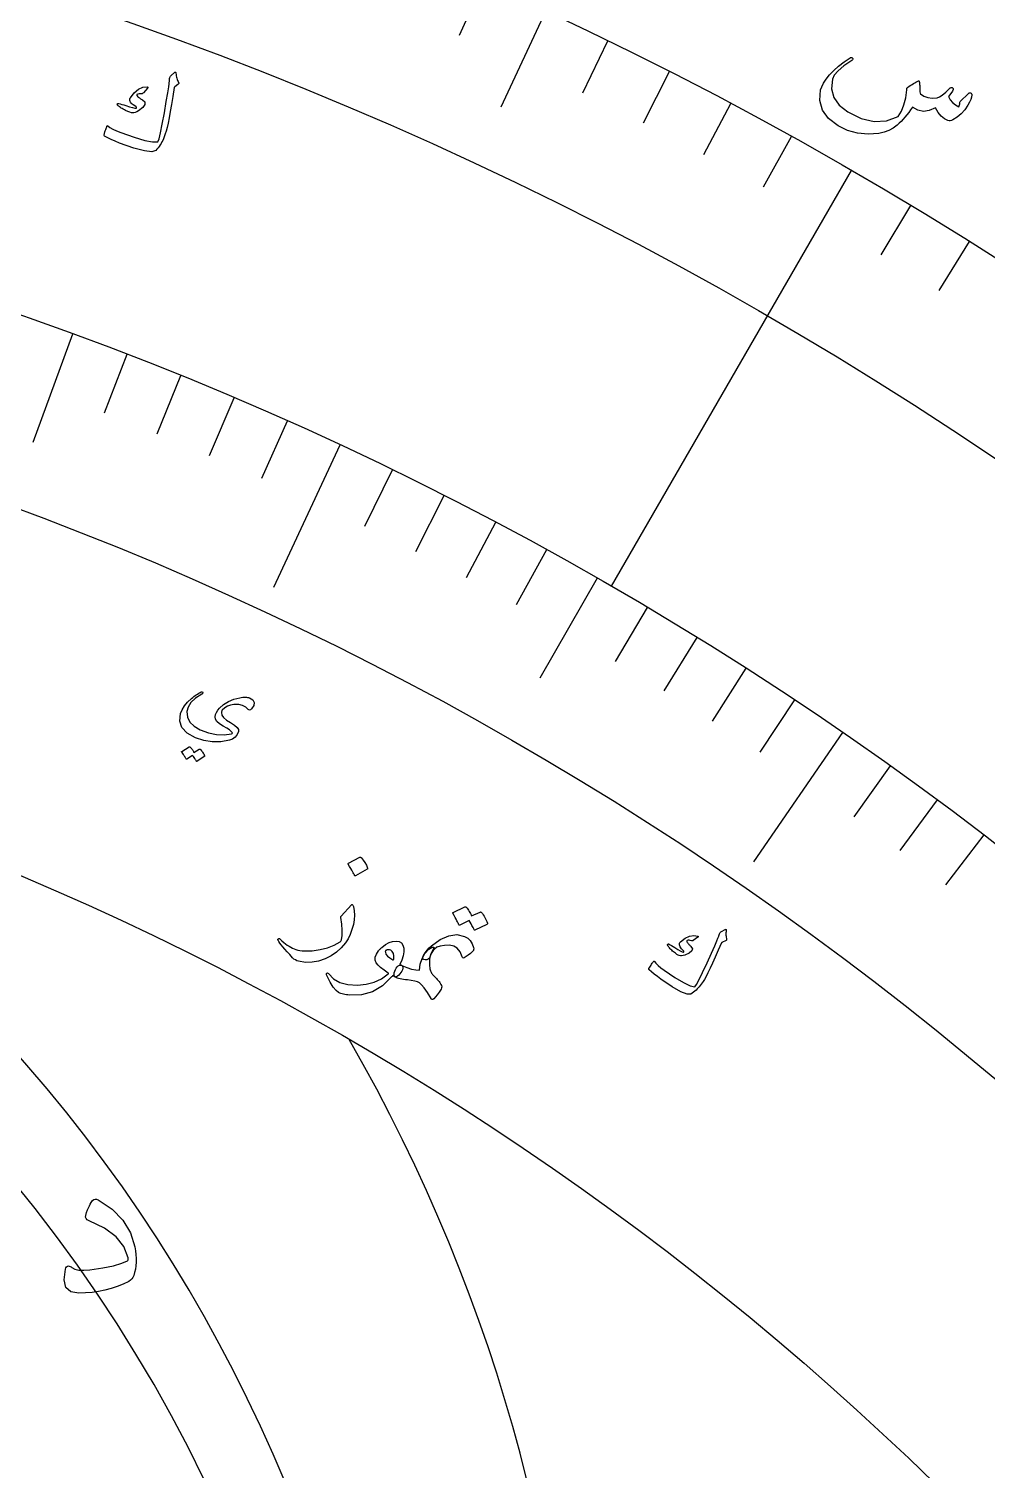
# Model space of a CAD drawing. Header units: millimetres. Extents: x -140 to 140, y -140 to 184.
# Drawn here: x 36.97 to 67.72, y 68.02 to 114.28 of the extents above; entities that cross this region are included whole.
import ezdxf

# ---------------------------------------------------------------- set-up
doc = ezdxf.new("R2010")
doc.units = ezdxf.units.MM
for name, color, linetype in [('ENGRAVE', 7, 'Continuous'), ('ENGRAVE_FINE', 8, 'Continuous'), ('TEXT', 5, 'Continuous')]:
    doc.layers.add(name, color=color, linetype=linetype)

msp = doc.modelspace()

# ---------------------------------------------------------------- linework, layer by layer
at = {"layer": 'ENGRAVE'}
for points in [[(53.5457, 114.8292), (52.1139, 111.7586)], [(63.35, 109.7254), (55.65, 96.3886)], [(38.3753, 104.475), (37.1009, 101.0057)], [(46.9465, 100.9144), (44.8206, 96.3447)], [(55.2008, 96.6466), (53.3677, 93.4372)], [(63.081, 91.6978), (60.2245, 87.5454)]]:
    msp.add_lwpolyline(points, dxfattribs=at)
for radius in [137.2, 137.2, 133.525, 126.7, 126.7, 121.31, 111.3, 111.3, 105.42, 94.5, 94.5]:
    msp.add_circle((0, 0), radius, dxfattribs=at)
for centre, radius, end in [((0, 47.25), 47.25, 90), ((0, 48.9168), 48.9168, 60), ((0, 54.5596), 54.5596, 30)]:
    msp.add_arc(centre, radius, 270, end, dxfattribs=at)
at = {"layer": 'ENGRAVE_FINE'}
for points in [[(51.5335, 115.7462), (50.7819, 114.058)], [(55.5416, 113.8772), (54.7315, 112.2162)], [(57.5206, 112.8905), (56.6816, 111.2439)], [(59.482, 111.8695), (58.6145, 110.2378)], [(61.4254, 110.8143), (60.5295, 109.198)], [(65.2553, 108.6031), (64.3035, 107.0191)], [(67.1408, 107.4477), (66.1615, 105.8805)], [(40.1121, 103.8206), (39.3855, 101.9401)], [(41.838, 103.1371), (41.0802, 101.269)], [(43.5528, 102.4248), (42.7639, 100.5696)], [(45.2557, 101.6839), (44.436, 99.8421)], [(48.6245, 100.1167), (47.7438, 98.3032)], [(50.2894, 99.2908), (49.3785, 97.4923)], [(51.9408, 98.437), (50.9999, 96.654)], [(53.578, 97.5556), (52.6075, 95.7885)], [(56.8085, 95.7104), (55.7795, 93.9768)], [(58.4009, 94.7472), (57.3431, 93.031)], [(59.9774, 93.7572), (58.891, 92.0589)], [(61.5376, 92.7406), (60.4229, 91.0608)], [(64.6072, 90.6289), (63.437, 88.9873)], [(66.1159, 89.5342), (64.9183, 87.9125)], [(67.6065, 88.4141), (66.3819, 86.8126)]]:
    msp.add_lwpolyline(points, dxfattribs=at)
at = {"layer": 'TEXT'}
for points in [[(67.1158, 112.2043), (67.1348, 112.2187), (67.1527, 112.2264), (67.1696, 112.2273), (67.1854, 112.2215), (67.2025, 112.2084), (67.2141, 112.1926), (67.2205, 112.174), (67.2215, 112.1528), (67.2138, 112.0837), (67.1912, 112.0058), (67.1537, 111.9192), (67.1013, 111.8238), (67.0003, 111.6772), (66.885, 111.5495), (66.7553, 111.4408), (66.6112, 111.3509), (66.5698, 111.3333), (66.5304, 111.3241), (66.4931, 111.3232), (66.4578, 111.3306), (66.3478, 111.387), (66.2447, 111.4737), (66.1485, 111.5907), (66.0592, 111.738), (65.8598, 111.652), (65.6704, 111.6282), (65.4908, 111.6666), (65.3208, 111.7673), (65.2613, 111.6784), (65.2016, 111.5945), (65.1414, 111.5156), (65.081, 111.4416), (65.0198, 111.3721), (64.9577, 111.3064), (64.8945, 111.2446), (64.8304, 111.1867), (64.7031, 111.0889), (64.5633, 111.0115), (64.4109, 110.9545), (64.246, 110.9179), (63.8966, 110.8934), (63.562, 110.9267), (63.2417, 111.0179), (62.9355, 111.1671), (62.6279, 111.4012), (62.4313, 111.6699), (62.3455, 111.9736), (62.3709, 112.3129), (62.4079, 112.4197), (62.469, 112.5362), (62.5542, 112.6624), (62.6635, 112.7984), (62.7965, 112.9401), (62.9504, 113.0787), (63.1252, 113.2144), (63.3211, 113.3469), (63.335, 113.3543), (63.3487, 113.3575), (63.3623, 113.3565), (63.3756, 113.3512), (63.3874, 113.3432), (63.3963, 113.3338), (63.4023, 113.3232), (63.4055, 113.3113), (63.4041, 113.2972), (63.3991, 113.2844), (63.3905, 113.273), (63.3783, 113.2628), (63.1233, 113.0833), (62.9348, 112.9239), (62.8125, 112.7846), (62.7564, 112.6657), (62.7262, 112.3514), (62.7973, 112.0707), (62.9696, 111.8235), (63.2431, 111.609), (63.676, 111.3984), (64.0903, 111.3028), (64.487, 111.3226), (64.8667, 111.4582), (64.968, 111.6341), (65.0472, 111.836), (65.1042, 112.0639), (65.1388, 112.318), (65.1402, 112.345), (65.1452, 112.3669), (65.1539, 112.3838), (65.1663, 112.3956), (65.2181, 112.4308), (65.2672, 112.4635), (65.3134, 112.4939), (65.3567, 112.5219), (65.3969, 112.547), (65.4337, 112.5686), (65.467, 112.5868), (65.4968, 112.6014), (65.5117, 112.6063), (65.5237, 112.6048), (65.5327, 112.597), (65.5388, 112.5828), (65.5408, 112.5736), (65.543, 112.5599), (65.5456, 112.5416), (65.5484, 112.5187), (65.551, 112.4916), (65.5527, 112.4606), (65.5536, 112.4256), (65.5537, 112.3868), (65.5557, 112.311), (65.561, 112.2537), (65.5699, 112.2148), (65.5822, 112.1945), (65.6902, 112.1184), (65.815, 112.0712), (65.9569, 112.0527), (66.1158, 112.0629), (66.1872, 112.0898), (66.2774, 112.1496), (66.3864, 112.2423), (66.5143, 112.368), (66.5265, 112.3798), (66.5407, 112.3876), (66.5569, 112.3912), (66.5751, 112.3907), (66.5908, 112.388), (66.6041, 112.3824), (66.6149, 112.3737), (66.6232, 112.3622), (66.6238, 112.3251), (66.5998, 112.2703), (66.5511, 112.1977), (66.478, 112.1073), (66.5341, 112.0011), (66.6072, 111.9099), (66.6971, 111.8335), (66.804, 111.7719), (66.8216, 111.8045), (66.8329, 111.8327), (66.8379, 111.8566), (66.8367, 111.8761), (66.8335, 111.8957), (66.8348, 111.9126), (66.8404, 111.9269), (66.8504, 111.9386)], [(41.6891, 112.8482), (41.6948, 112.8064), (41.702, 112.766), (41.7108, 112.7272), (41.721, 112.69), (41.7329, 112.6541), (41.7468, 112.6197), (41.7625, 112.5866), (41.7802, 112.5549), (41.7855, 112.5388), (41.7835, 112.5231), (41.774, 112.5078), (41.7572, 112.493), (41.6614, 112.4172), (41.6517, 112.4088), (41.6442, 112.4013), (41.639, 112.3949), (41.6361, 112.3895), (41.5923, 112.105), (41.5508, 111.8486), (41.5115, 111.6203), (41.4746, 111.4201), (41.44, 111.2483), (41.4076, 111.1051), (41.3774, 110.9905), (41.3495, 110.9045), (41.29, 110.7449), (41.2683, 110.6953), (41.2441, 110.6465), (41.2173, 110.5983), (41.1881, 110.5509), (41.1561, 110.5043), (41.1213, 110.4584), (41.0835, 110.4135), (41.0428, 110.3694), (40.9164, 110.3285), (40.6816, 110.3557), (40.3382, 110.4504), (39.8858, 110.6116), (39.7464, 110.6673), (39.6187, 110.7224), (39.5027, 110.7767), (39.3983, 110.8305), (39.3899, 110.8383), (39.385, 110.8472), (39.3837, 110.8571), (39.386, 110.8681), (39.4009, 110.9193), (39.4147, 110.9658), (39.4276, 111.0076), (39.4395, 111.0446), (39.4506, 111.0774), (39.4609, 111.1062), (39.4706, 111.1312), (39.4796, 111.1522), (39.4853, 111.1638), (39.492, 111.169), (39.4996, 111.1679), (39.5083, 111.1605), (39.5765, 111.1101), (39.6688, 111.058), (39.7854, 111.0041), (39.9261, 110.9483), (40.3511, 110.7946), (40.6905, 110.6933), (40.9448, 110.6452), (41.1141, 110.6508), (41.1508, 110.7501), (41.1976, 110.9379), (41.2544, 111.2142), (41.321, 111.5792), (41.3844, 111.9457), (41.431, 112.2234), (41.4611, 112.4123), (41.4747, 112.5122), (41.4776, 112.5399), (41.4803, 112.5657), (41.4828, 112.5898), (41.4852, 112.6121), (41.4872, 112.6324), (41.489, 112.6505), (41.4904, 112.6665), (41.4914, 112.6802), (41.4956, 112.7095), (41.5043, 112.7357), (41.5176, 112.7588), (41.5353, 112.7789), (41.6441, 112.8797), (41.6523, 112.8861), (41.66, 112.8896), (41.667, 112.89), (41.6733, 112.8874), (41.6796, 112.8802), (41.6844, 112.8713), (41.6875, 112.8606), (41.6891, 112.8482)], [(40.7745, 112.4128), (40.7804, 112.4097), (40.7849, 112.4053), (40.788, 112.3996), (40.7896, 112.3925), (40.789, 112.3869), (40.7874, 112.3813), (40.7849, 112.3755), (40.7813, 112.3696), (40.6492, 112.2215), (40.6343, 112.207), (40.6206, 112.1967), (40.6079, 112.1907), (40.5963, 112.1889), (40.5506, 112.1922), (40.5098, 112.1896), (40.4739, 112.1811), (40.4428, 112.1667), (40.434, 112.1564), (40.4356, 112.1415), (40.4476, 112.1219), (40.4701, 112.0977), (40.4862, 112.0847), (40.5032, 112.0719), (40.5208, 112.0592), (40.5393, 112.0468), (40.5587, 112.0344), (40.5793, 112.0221), (40.601, 112.0099), (40.624, 111.9976), (40.695, 111.9327), (40.6959, 111.8521), (40.6269, 111.7558), (40.4881, 111.6437), (40.437, 111.6139), (40.39, 111.5932), (40.3473, 111.5816), (40.3088, 111.5791), (40.2696, 111.5847), (40.218, 111.5999), (40.1541, 111.6245), (40.0779, 111.6586), (40.0392, 111.6769), (40.0031, 111.6956), (39.9694, 111.7148), (39.9382, 111.7345), (39.9093, 111.754), (39.8824, 111.7729), (39.8576, 111.7909), (39.8349, 111.8083), (39.8222, 111.8227), (39.8144, 111.8368), (39.8117, 111.8505), (39.8138, 111.8638), (39.8205, 111.8759), (39.8299, 111.8829), (39.8422, 111.8848), (39.8572, 111.8815), (39.9042, 111.8682), (39.9572, 111.8523), (40.0162, 111.8338), (40.0812, 111.8126), (40.2024, 111.773), (40.2987, 111.7464), (40.37, 111.7329), (40.4163, 111.7326), (40.423, 111.7345), (40.4278, 111.7386), (40.4305, 111.7448), (40.4311, 111.7531), (40.43, 111.7588), (40.4262, 111.765), (40.4198, 111.7717), (40.4108, 111.7789), (40.3237, 111.8363), (40.2879, 111.8621), (40.2591, 111.8891), (40.2371, 111.9173), (40.2222, 111.9467), (40.212, 111.9785), (40.2099, 112.0084), (40.216, 112.0362), (40.2301, 112.0621), (40.3568, 112.2254), (40.4897, 112.3383), (40.629, 112.4007), (40.7745, 112.4128)], [(44.0143, 92.4387), (43.9362, 92.5137), (43.8333, 92.564), (43.7055, 92.5897), (43.553, 92.5905), (43.4475, 92.5724), (43.3504, 92.5372), (43.2615, 92.485), (43.181, 92.4158), (43.1689, 92.4001), (43.16, 92.382), (43.1543, 92.3615), (43.1519, 92.3387), (43.1687, 92.2562), (43.2231, 92.1744), (43.3151, 92.0932), (43.4448, 92.0125), (43.5733, 91.934), (43.659, 91.8611), (43.7021, 91.7941), (43.7026, 91.7328), (43.6556, 91.6273), (43.591, 91.5443), (43.5089, 91.4836), (43.4093, 91.4452), (43.1297, 91.3998), (42.8548, 91.3983), (42.5842, 91.4408), (42.3176, 91.5272), (42.0506, 91.6737), (41.8823, 91.8523), (41.8126, 92.0638), (41.8418, 92.3083), (41.891, 92.4274), (41.9656, 92.5472), (42.0657, 92.6676), (42.1912, 92.7885), (42.2302, 92.8202), (42.2692, 92.8503), (42.308, 92.8786), (42.3468, 92.9053), (42.3857, 92.9303), (42.425, 92.9538), (42.4647, 92.9759), (42.5049, 92.9964), (42.5247, 93.0034), (42.5394, 93.0032), (42.549, 92.9958), (42.5536, 92.9811), (42.5529, 92.9657), (42.5483, 92.9522), (42.5396, 92.9405), (42.5271, 92.9306), (42.3217, 92.7942), (42.1734, 92.6542), (42.0818, 92.5109), (42.0467, 92.3645), (42.0661, 92.1846), (42.1435, 92.0284), (42.2788, 91.8959), (42.4721, 91.7867), (42.7388, 91.6879), (42.9951, 91.6328), (43.2411, 91.6216), (43.4772, 91.6544), (43.4928, 91.6592), (43.5016, 91.6673), (43.5037, 91.6785), (43.4991, 91.693), (43.4697, 91.7297), (43.4109, 91.7768), (43.3226, 91.8342), (43.2047, 91.9019), (43.0872, 91.9759), (43.0055, 92.0494), (42.9596, 92.1227), (42.9496, 92.1959), (42.9636, 92.2698), (42.9912, 92.3412), (43.0325, 92.4103), (43.0874, 92.4769), (43.2208, 92.5959), (43.3736, 92.6913), (43.5458, 92.7631), (43.7375, 92.8111), (43.787, 92.8206), (43.8337, 92.8269), (43.8777, 92.8302), (43.9189, 92.8304), (43.9573, 92.8277), (43.9927, 92.8226), (44.0251, 92.8148), (44.0546, 92.8046), (44.1593, 92.7423), (44.2037, 92.6627), (44.1879, 92.5658), (44.1118, 92.4517), (44.0829, 92.425), (44.0569, 92.414), (44.0341, 92.4185), (44.0143, 92.4387)], [(42.4411, 91.1633), (42.4462, 91.1652), (42.4522, 91.1651), (42.4589, 91.1628), (42.4663, 91.1585), (42.4892, 91.135), (42.5107, 91.1108), (42.5307, 91.0859), (42.5494, 91.0604), (42.5668, 91.034), (42.583, 91.0064), (42.5979, 90.9775), (42.6117, 90.9475), (42.6133, 90.9396), (42.6123, 90.9324), (42.6087, 90.926), (42.6024, 90.9204), (42.3656, 90.766), (42.3606, 90.7648), (42.3551, 90.7674), (42.3493, 90.7736), (42.343, 90.7835), (42.3393, 90.7917), (42.3326, 90.8036), (42.323, 90.8193), (42.3105, 90.8387), (42.2949, 90.8622), (42.2762, 90.89), (42.2543, 90.9221), (42.2292, 90.9585), (42.0438, 90.8389), (42.0364, 90.8359), (42.0295, 90.8376), (42.023, 90.8439), (42.017, 90.8547), (42.0117, 90.8641), (42.0032, 90.8785), (41.9914, 90.8979), (41.9764, 90.9222), (41.9578, 90.9517), (41.9352, 90.9865), (41.9086, 91.0266), (41.878, 91.072), (41.8755, 91.0783), (41.8756, 91.0835), (41.8781, 91.0876), (41.8831, 91.0905), (42.118, 91.2364), (42.1232, 91.2384), (42.1291, 91.2382), (42.1358, 91.236), (42.1433, 91.2317), (42.1633, 91.213), (42.1821, 91.1933), (42.1996, 91.1727), (42.2157, 91.1512), (42.2307, 91.1289), (42.2445, 91.106), (42.2572, 91.0826), (42.2688, 91.0586)], [(47.5971, 87.691), (47.6052, 87.6934), (47.6143, 87.6924), (47.6245, 87.6883), (47.6356, 87.6809), (47.7003, 87.6032), (47.7561, 87.5208), (47.8031, 87.4337), (47.8413, 87.3418), (47.8433, 87.3299), (47.8417, 87.32), (47.8363, 87.3121), (47.8273, 87.3062), (47.4559, 87.0985), (47.4444, 87.095), (47.4339, 87.0983), (47.4244, 87.1085), (47.416, 87.1256), (47.4086, 87.1404), (47.3967, 87.1631), (47.3801, 87.1937), (47.359, 87.2322), (47.3326, 87.2788), (47.3006, 87.334), (47.2628, 87.3975), (47.2193, 87.4696), (47.2142, 87.4804), (47.2133, 87.4889), (47.2167, 87.4952), (47.2243, 87.4992)], [(47.32, 86.1621), (47.3265, 86.1683), (47.3326, 86.1727), (47.3385, 86.1753), (47.3439, 86.176), (47.3562, 86.1706), (47.3677, 86.1575), (47.3784, 86.1367), (47.3883, 86.1083), (47.4147, 85.9763), (47.4229, 85.8361), (47.4127, 85.6876), (47.3842, 85.531), (47.3401, 85.3697), (47.2837, 85.218), (47.2149, 85.0758), (47.1339, 84.9432), (46.9982, 84.7846), (46.8431, 84.6462), (46.6687, 84.5279), (46.4751, 84.4296), (46.2689, 84.3572), (46.0592, 84.321), (45.8458, 84.3208), (45.6286, 84.3567), (45.5738, 84.3725), (45.5232, 84.3961), (45.4768, 84.4276), (45.4345, 84.4668), (45.3429, 84.5679), (45.2606, 84.6602), (45.1877, 84.7437), (45.1241, 84.8184), (45.0702, 84.8841), (45.0263, 84.9408), (44.9924, 84.9884), (44.9685, 85.027), (44.9646, 85.0371), (44.9628, 85.0461), (44.963, 85.0541), (44.9653, 85.0609), (44.9704, 85.0686), (44.9767, 85.075), (44.9843, 85.08), (44.9932, 85.0837), (45.0028, 85.085), (45.0126, 85.0829), (45.0225, 85.0773), (45.0325, 85.0683), (45.0929, 85.0116), (45.1519, 84.96), (45.2096, 84.9134), (45.266, 84.8717), (45.3216, 84.8348), (45.3769, 84.8024), (45.432, 84.7744), (45.4868, 84.7509), (45.5436, 84.7313), (45.6046, 84.7152), (45.6697, 84.7025), (45.739, 84.6932), (45.8127, 84.6876), (45.8909, 84.6858), (45.9736, 84.688), (46.0608, 84.6941), (46.315, 84.7277), (46.5497, 84.7863), (46.7649, 84.8702), (46.9604, 84.9796), (46.9746, 84.9894), (46.9868, 85.003), (46.9971, 85.0203), (47.0054, 85.0415), (47.0264, 85.1819), (47.0297, 85.349), (47.015, 85.5428), (46.9821, 85.7633), (46.9823, 85.7761), (46.984, 85.7866), (46.9872, 85.795), (46.992, 85.8012)], [(51.4519, 85.9342), (51.4602, 85.9362), (51.4693, 85.9349), (51.4793, 85.9303), (51.4901, 85.9224), (51.5221, 85.8828), (51.5518, 85.8425), (51.5793, 85.8015), (51.6046, 85.7596), (51.6277, 85.7167), (51.6488, 85.6721), (51.6679, 85.626), (51.6849, 85.5783), (51.6863, 85.5661), (51.6838, 85.5554), (51.6774, 85.5465), (51.667, 85.5393), (51.2823, 85.3503), (51.2744, 85.3495), (51.2664, 85.3543), (51.2582, 85.3648), (51.2499, 85.3808), (51.2454, 85.3937), (51.2368, 85.4129), (51.2242, 85.4382), (51.2076, 85.4698), (51.1869, 85.508), (51.1618, 85.5531), (51.1325, 85.6054), (51.0989, 85.6646), (50.7982, 85.518), (50.7866, 85.5149), (50.7762, 85.5187), (50.7671, 85.5292), (50.7592, 85.5467), (50.7524, 85.5617), (50.7412, 85.5849), (50.7258, 85.6161), (50.706, 85.6554), (50.6813, 85.7031), (50.6512, 85.7594), (50.6156, 85.8244), (50.5746, 85.8981), (50.5717, 85.9081), (50.5725, 85.9159), (50.5769, 85.9216), (50.5849, 85.9251), (50.9651, 86.1027), (50.9733, 86.1047), (50.9824, 86.1034), (50.9924, 86.0989), (51.0033, 86.091), (51.0316, 86.0593), (51.0579, 86.0263), (51.082, 85.9921), (51.104, 85.9568), (51.124, 85.9206), (51.1423, 85.8837), (51.1586, 85.8462), (51.1732, 85.808)], [(49.8486, 84.5151), (49.8238, 84.4585), (49.7883, 84.4199), (49.7421, 84.3994), (49.6852, 84.3968), (49.6394, 84.4103), (49.6162, 84.4387), (49.6155, 84.4821), (49.6374, 84.5404), (49.691, 84.6282), (49.7503, 84.7092), (49.8153, 84.7834), (49.886, 84.8508), (50.1744, 85.0569), (50.4473, 85.1762), (50.7045, 85.2086), (50.9456, 85.1541), (51.0518, 85.0957), (51.1362, 85.0162), (51.1989, 84.9159), (51.2397, 84.7947), (51.2448, 84.7563), (51.2429, 84.7235), (51.2339, 84.6964), (51.2177, 84.675), (51.1424, 84.6076), (51.071, 84.5503), (51.0037, 84.503), (50.9404, 84.4658), (50.9189, 84.4597), (50.9011, 84.4631), (50.887, 84.4762), (50.8765, 84.4987), (50.8077, 84.658), (50.7174, 84.7726), (50.6057, 84.8424), (50.473, 84.8673), (50.308, 84.8653), (50.1719, 84.8446), (50.0645, 84.8055), (49.9859, 84.7479), (49.9404, 84.6953), (49.9023, 84.639), (49.8717, 84.5789), (49.8486, 84.5151)], [(59.3449, 85.338), (59.3404, 85.2998), (59.3376, 85.2626), (59.3364, 85.2265), (59.3369, 85.1914), (59.3393, 85.1571), (59.3436, 85.1236), (59.3499, 85.0909), (59.3583, 85.0589), (59.3593, 85.0435), (59.3539, 85.0302), (59.3421, 85.0189), (59.3239, 85.0097), (59.2222, 84.965), (59.2118, 84.9597), (59.2035, 84.9549), (59.1975, 84.9504), (59.1936, 84.9464), (59.0902, 84.7059), (58.9951, 84.4898), (58.9085, 84.2979), (58.8303, 84.1301), (58.7606, 83.9868), (58.6994, 83.8682), (58.6467, 83.7743), (58.6025, 83.705), (58.5137, 83.5781), (58.4832, 83.5395), (58.4508, 83.502), (58.4162, 83.4658), (58.3797, 83.4307), (58.3409, 83.3969), (58.2998, 83.3646), (58.2563, 83.3337), (58.2104, 83.3041), (58.0898, 83.297), (57.8895, 83.3745), (57.609, 83.5362), (57.2477, 83.7811), (57.1378, 83.8618), (57.0379, 83.9393), (56.9482, 84.0136), (56.8687, 84.0846), (56.863, 84.0934), (56.8607, 84.1024), (56.8619, 84.1114), (56.8664, 84.1205), (56.8911, 84.1622), (56.9139, 84.2), (56.9348, 84.2338), (56.9537, 84.2637), (56.9709, 84.29), (56.9865, 84.3131), (57.0007, 84.3328), (57.0134, 84.3493), (57.0211, 84.3582), (57.0281, 84.3613), (57.0346, 84.3585), (57.0405, 84.35), (57.0891, 84.2902), (57.1585, 84.2233), (57.2488, 84.1493), (57.3599, 84.0681), (57.6988, 83.8361), (57.9744, 83.6696), (58.1871, 83.5692), (58.3374, 83.5355), (58.3924, 83.6145), (58.4764, 83.769), (58.5895, 83.9992), (58.7314, 84.3052), (58.8708, 84.6133), (58.9752, 84.847), (59.0447, 85.0064), (59.0795, 85.0912), (59.0884, 85.1149), (59.0966, 85.137), (59.1044, 85.1577), (59.1115, 85.1767), (59.118, 85.1941), (59.1236, 85.2097), (59.1285, 85.2234), (59.1326, 85.2352), (59.1429, 85.26), (59.1566, 85.2811), (59.1735, 85.2985), (59.1937, 85.3121), (59.3124, 85.3759), (59.3212, 85.3797), (59.3287, 85.381), (59.335, 85.3797), (59.34, 85.376), (59.3439, 85.3683), (59.346, 85.3593), (59.3463, 85.3492), (59.3449, 85.338)], [(58.4404, 85.1636), (58.4449, 85.1596), (58.4478, 85.1547), (58.4492, 85.1489), (58.449, 85.1423), (58.4472, 85.1376), (58.4446, 85.1329), (58.441, 85.1284), (58.4365, 85.1241), (58.2864, 85.0239), (58.27, 85.0145), (58.2556, 85.0086), (58.2431, 85.0062), (58.2324, 85.0072), (58.193, 85.0206), (58.1565, 85.0276), (58.1229, 85.0283), (58.0922, 85.0227), (58.0821, 85.0157), (58.0802, 85.0022), (58.0863, 84.9822), (58.1005, 84.9557), (58.1118, 84.9406), (58.1238, 84.9255), (58.1365, 84.9103), (58.1499, 84.8952), (58.1641, 84.8799), (58.1795, 84.8643), (58.1958, 84.8486), (58.2132, 84.8326), (58.261, 84.7593), (58.2434, 84.6881), (58.1607, 84.6191), (58.013, 84.552), (57.9612, 84.5375), (57.9151, 84.53), (57.8749, 84.5296), (57.8405, 84.5361), (57.8072, 84.55), (57.7653, 84.5751), (57.7146, 84.6113), (57.6553, 84.6587), (57.6254, 84.6836), (57.5979, 84.7083), (57.5726, 84.7329), (57.5496, 84.7573), (57.5286, 84.7811), (57.5093, 84.8038), (57.4916, 84.8254), (57.4755, 84.8458), (57.4676, 84.8614), (57.464, 84.8756), (57.4646, 84.8882), (57.4696, 84.8994), (57.4782, 84.9086), (57.4881, 84.9127), (57.4993, 84.9115), (57.5118, 84.9052), (57.5501, 84.8828), (57.5932, 84.8567), (57.6409, 84.827), (57.6932, 84.7935), (57.791, 84.731), (57.8696, 84.6856), (57.9293, 84.6575), (57.97, 84.6467), (57.9764, 84.6468), (57.9815, 84.6493), (57.9853, 84.6542), (57.9878, 84.6613), (57.988, 84.6667), (57.9861, 84.673), (57.982, 84.6804), (57.9757, 84.6887), (57.9121, 84.7591), (57.8865, 84.7899), (57.8673, 84.8203), (57.8544, 84.8501), (57.8479, 84.8794), (57.8462, 84.9097), (57.8512, 84.9365), (57.8628, 84.9596), (57.8812, 84.9791), (58.0299, 85.094), (58.1726, 85.163), (58.3095, 85.1862), (58.4404, 85.1636)], [(48.6131, 83.8533), (48.3225, 83.5706), (48.0001, 83.3792), (47.6461, 83.2786), (47.2603, 83.2682), (47.2102, 83.2732), (47.1616, 83.2798), (47.1146, 83.2879), (47.069, 83.2975), (47.0254, 83.3086), (46.9842, 83.3216), (46.9452, 83.3362), (46.9085, 83.3526), (46.8288, 83.4141), (46.7395, 83.525), (46.6403, 83.6852), (46.531, 83.8949), (46.5215, 83.9215), (46.5193, 83.9434), (46.5245, 83.9605), (46.537, 83.9729), (46.553, 83.9789), (46.5686, 83.9771), (46.5837, 83.9673), (46.5985, 83.9496), (46.7451, 83.7903), (46.9464, 83.6781), (47.2026, 83.6124), (47.5143, 83.5929), (47.7923, 83.6169), (48.0502, 83.6841), (48.2879, 83.7945), (48.5054, 83.9486), (48.5089, 83.9564), (48.5101, 83.9637), (48.5088, 83.9702), (48.505, 83.9761), (48.3696, 84.0652), (48.2596, 84.1503), (48.175, 84.2315), (48.116, 84.3089), (48.0848, 84.3942), (48.0871, 84.4863), (48.1231, 84.5852), (48.1927, 84.6909), (48.2033, 84.7041), (48.2145, 84.7173), (48.2264, 84.7305), (48.239, 84.7436), (48.2524, 84.757), (48.2667, 84.7708), (48.282, 84.7851), (48.2983, 84.7999), (48.4136, 84.8901), (48.5279, 84.9542), (48.6412, 84.9922), (48.7533, 85.0041), (48.8524, 84.9889), (48.9265, 84.9456), (48.9755, 84.8742), (48.9993, 84.7749), (49.0008, 84.6549), (48.981, 84.528), (48.94, 84.3942), (48.8778, 84.2535), (48.8859, 84.2489), (48.8939, 84.2448), (48.9018, 84.2411), (48.9096, 84.2378), (48.9174, 84.2344), (48.9253, 84.2307), (48.9333, 84.2266), (48.9414, 84.222), (48.9655, 84.2001), (48.9767, 84.17), (48.9748, 84.1316), (48.96, 84.0851), (48.9374, 84.0375), (48.9099, 83.9921), (48.8776, 83.9489), (48.8404, 83.9078), (48.8035, 83.8741), (48.7718, 83.853), (48.7456, 83.8446), (48.7246, 83.8489), (48.6474, 83.8938), (48.6426, 83.8866), (48.6353, 83.8775), (48.6254, 83.8664), (48.6131, 83.8533)], [(48.6832, 84.4263), (48.6836, 84.5263), (48.6671, 84.6066), (48.6337, 84.6671), (48.5835, 84.7079), (48.5454, 84.7182), (48.5079, 84.7212), (48.4711, 84.717), (48.4349, 84.7056), (48.4204, 84.6968), (48.4114, 84.6835), (48.408, 84.6656), (48.4102, 84.6432), (48.4311, 84.5817), (48.4777, 84.5212), (48.55, 84.4616), (48.6479, 84.4028), (48.6593, 84.399), (48.669, 84.4016), (48.677, 84.4107), (48.6832, 84.4263)], [(49.8907, 84.6334), (49.8605, 84.5711), (49.839, 84.4919), (49.8262, 84.3959), (49.8219, 84.2831), (49.824, 84.2392), (49.828, 84.1968), (49.8341, 84.1561), (49.842, 84.1169), (49.8519, 84.0793), (49.8638, 84.0434), (49.8776, 84.009), (49.8934, 83.9762), (49.9016, 83.9628), (49.9133, 83.9471), (49.9283, 83.929), (49.9468, 83.9085), (49.9685, 83.8854), (49.9933, 83.8595), (50.0211, 83.8306), (50.0521, 83.7988), (50.0766, 83.773), (50.0989, 83.7481), (50.119, 83.7241), (50.1369, 83.7011), (50.1532, 83.6788), (50.1682, 83.6568), (50.1821, 83.6351), (50.1948, 83.6139), (50.2135, 83.5767), (50.2202, 83.5391), (50.2149, 83.5012), (50.1977, 83.4628), (50.1337, 83.365), (50.073, 83.2805), (50.0154, 83.2093), (49.961, 83.1513), (49.9366, 83.1301), (49.9145, 83.124), (49.8946, 83.1332), (49.877, 83.1575), (49.7599, 83.3509), (49.6591, 83.4989), (49.575, 83.6016), (49.5077, 83.6591), (49.4392, 83.6913), (49.3513, 83.7184), (49.244, 83.7403), (49.1174, 83.7569), (49.0524, 83.7639), (48.992, 83.772), (48.9359, 83.7812), (48.8843, 83.7916), (48.837, 83.8036), (48.794, 83.8175), (48.7552, 83.8334), (48.7206, 83.8513), (48.7007, 83.8704), (48.69, 83.8992), (48.6883, 83.9379), (48.6957, 83.9864), (48.7114, 84.0399), (48.7325, 84.0897), (48.7588, 84.1358), (48.7905, 84.1781), (48.8252, 84.211), (48.8609, 84.229), (48.8975, 84.2321), (48.935, 84.2203), (49.1008, 84.1498), (49.2511, 84.1017), (49.3861, 84.0762), (49.5057, 84.0733), (49.5287, 84.2653), (49.5871, 84.4407), (49.681, 84.5994), (49.8105, 84.7412), (49.9155, 84.8056), (49.9639, 84.8091), (49.9556, 84.7517), (49.8907, 84.6334)], [(38.7983, 76.2021), (38.8286, 76.2928), (38.8584, 76.3745), (38.8877, 76.4472), (38.9165, 76.5107), (38.9443, 76.5658), (38.9708, 76.6127), (38.9958, 76.6515), (39.0194, 76.6822), (39.056, 76.7117), (39.0975, 76.7241), (39.1437, 76.7194), (39.1946, 76.6975), (39.6457, 76.395), (39.9929, 76.044), (40.2363, 75.6443), (40.3759, 75.1961), (40.3954, 75.068), (40.4083, 74.9427), (40.4145, 74.8203), (40.414, 74.7008), (40.4064, 74.585), (40.3911, 74.474), (40.3683, 74.3678), (40.3378, 74.2664), (40.3106, 74.2121), (40.2749, 74.1635), (40.2306, 74.1206), (40.1777, 74.0835), (39.9958, 73.9944), (39.8081, 73.9177), (39.6147, 73.8534), (39.4156, 73.8015), (39.2118, 73.761), (39.0041, 73.731), (38.7926, 73.7115), (38.5773, 73.7024), (38.322, 73.7453), (38.1658, 73.8891), (38.1086, 74.134), (38.1506, 74.4798), (38.1649, 74.5174), (38.1849, 74.5464), (38.2106, 74.5669), (38.242, 74.5788), (38.2692, 74.5755), (38.2973, 74.5655), (38.3263, 74.5488), (38.3563, 74.5255), (38.4492, 74.4755), (38.5754, 74.4474), (38.735, 74.4412), (38.9279, 74.4569), (39.3466, 74.5179), (39.6881, 74.5864), (39.9524, 74.6627), (40.1396, 74.7465), (40.1492, 74.7579), (40.1549, 74.777), (40.1568, 74.8036), (40.1549, 74.8379), (40.0258, 75.198), (39.7757, 75.5162), (39.4047, 75.7925), (38.9127, 76.0268), (38.8484, 76.0606), (38.8079, 76.1011), (38.7912, 76.1483), (38.7983, 76.2021)]]:
    msp.add_lwpolyline(points, close=True, dxfattribs=at)

doc.saveas('drawing.dxf')
